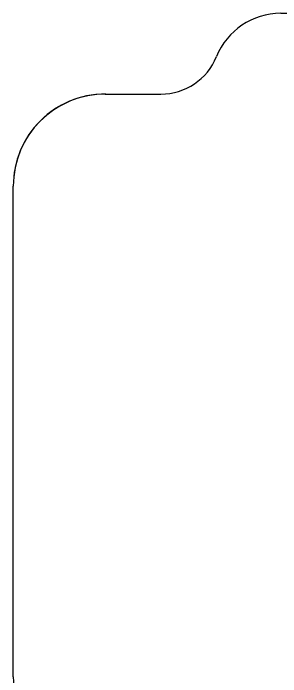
# Model space of a CAD drawing. Header units: millimetres. Extents: x -10 to 276, y -93 to 17.
# Drawn here: x 74.41 to 78.56, y -79.45 to -69.17 of the extents above; entities that cross this region are included whole.
import ezdxf

# ---------------------------------------------------------------- set-up
doc = ezdxf.new("R2010")
doc.units = ezdxf.units.MM
doc.layers.add('Edge.Cuts', color=53, linetype='CONTINUOUS')

msp = doc.modelspace()

# ---------------------------------------------------------------- linework, layer by layer
at = {"layer": 'Edge.Cuts', "linetype": 'CONTINUOUS'}
for p, q in [((78.55968, -69.1724), (102.41492, -69.1724)), ((75.83686, -70.42456), (76.70247, -70.42456)), ((75.849012, -70.42456), (76.702575, -70.42456)), ((76.702575, -70.424548), (76.702575, -70.42456)), ((74.41186, -79.45044), (74.41186, -71.84956)), ((74.411985, -79.45044), (74.411985, -71.8497))]:
    msp.add_line(p, q, dxfattribs=at)
at = {"layer": 'Edge.Cuts'}
for centre, radius, start, end in [((78.5597, -70.2474), 1.075006, 90.001066, 157.9761007), ((78.5598, -70.2474), 1.074983, 89.9960026, 157.975601), ((76.70247, -69.49615), 0.928411, -90, -22.0227019), ((76.7026, -69.4962), 0.928388, -90.0015429, -22.019957), ((75.83686, -71.84956), 1.425, 90, 180), ((75.8371, -71.8496), 1.425115, -270.4789195, -179.9959796), ((75.83686, -79.45044), 1.425, -180, -90)]:
    msp.add_arc(centre, radius, start, end, dxfattribs=at)

doc.saveas('drawing.dxf')
